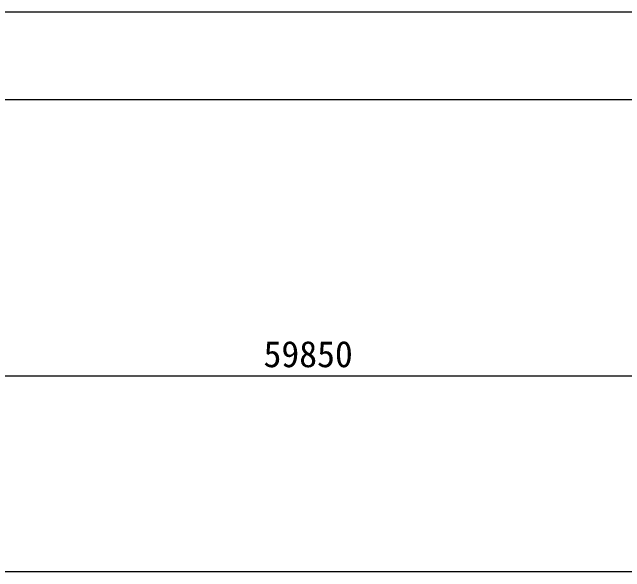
# Model space of a CAD drawing. Header units: millimetres. Extents: x -50460 to 50460, y -35640 to 35640.
# Drawn here: x -13265 to -4865, y 27964 to 35640 of the extents above; entities that cross this region are included whole.
import ezdxf
from ezdxf.enums import TextEntityAlignment as Align

# ---------------------------------------------------------------- set-up
doc = ezdxf.new("R2010")
doc.units = ezdxf.units.MM
doc.layers.get('0').update_dxf_attribs({"lineweight": 35})
for name, color, linetype, lineweight in [('尺寸线层', 4, 'Continuous', 18), ('粗实线层', 7, 'Continuous', 15), ('细实线层', 3, 'Continuous', 18), ('细线', 7, 'Continuous', 18)]:
    doc.layers.add(name, color=color, linetype=linetype, lineweight=lineweight)
doc.styles.get("Standard").update_dxf_attribs({"font": ''})
doc.styles.add('标准', font='', dxfattribs={"width": 0.667})
doc.styles.get('Standard').set_extended_font_data('宋体')
doc.styles.get('标准').set_extended_font_data('宋体')
doc.dimstyles.new('AM_DEMATIC$0', dxfattribs={"dimscale": 120, "dimtxt": 3, "dimasz": 1.5, "dimexe": 1, "dimexo": 0, "dimgap": 1, "dimtad": 1, "dimdsep": 46, "dimtxsty": 'Standard', "dimblk": '_CAXARROW', "dimcen": 0, "dimdle": 3, "dimclrd": 256, "dimclre": 256, "dimclrt": 2, "dimadec": 0, "dimazin": 2, "dimtfac": 0.707107, "dimtdec": 3, "dimtmove": 0, "dimatfit": 3, "dimfxl": 1, "dimfrac": 2, "dimtolj": 1, "dimlwd": 18, "dimarcsym": 0})

# ---------------------------------------------------------------- blocks, each defined once
blk = doc.blocks.new('*X243')
at = {"layer": '粗实线层'}
blk.add_line((410.5, 287), (-395.5, 287), dxfattribs=at)
at = {"layer": '细实线层'}
blk.add_line((420.5, 297), (-420.5, 297), dxfattribs=at)
at = {"layer": '尺寸线层', "linetype": 'Continuous', "style": '标准', "width": 0.667}
blk.add_attdef('图纸编号', text='', height=5.191, rotation=180, dxfattribs=at).set_placement((-370.5, 282), align=Align.MIDDLE_CENTER)
blk = doc.blocks.new('*X1048')
at = {"layer": '尺寸线层', "linetype": 'Continuous', "lineweight": 18, "transparency": 16777216}
for points in [[(-39144.7, 30647.6), (-38964.7, 30625.1), (-38964.7, 30670.1)], [(20705.3, 30647.6), (20525.3, 30625.1), (20525.3, 30670.1)]]:
    blk.add_hatch(color=256, dxfattribs=at).paths.add_polyline_path(points, flags=0)
at = {"layer": '尺寸线层', "transparency": 16777216}
for p, q in [((-39144.7, 27964.4), (-39144.7, 30767.6)), ((20705.3, 27964.4), (20705.3, 30767.6))]:
    blk.add_line(p, q, dxfattribs=at)
at = {"layer": '尺寸线层', "linetype": 'Continuous', "lineweight": 18, "transparency": 16777216}
blk.add_line((20705.3, 30647.6), (-39144.7, 30647.6), dxfattribs=at)
at = {"layer": '尺寸线层', "color": 2, "transparency": 16777216, "insert": (-9206.7, 30947.6), "char_height": 360, "width": 2448, "attachment_point": 5, "line_spacing_factor": 1.37}
blk.add_mtext('59850', dxfattribs=at)
blk = doc.blocks.new('_CAXARROW')
blk.add_hatch(color=0).paths.add_polyline_path([(0, 0), (-1, 0.125), (-1, -0.125)], flags=0)

msp = doc.modelspace()

# ---------------------------------------------------------------- linework, layer by layer
at = {"layer": '细线'}
msp.add_line((20705.258, 27964.445), (-39144.742, 27964.445), dxfattribs=at)

# ---------------------------------------------------------------- block references
at = {"layer": '粗实线层', "xscale": 120, "yscale": 120, "zscale": 120}
msp.add_blockref('*X243', (0, 0), dxfattribs=at)

# ---------------------------------------------------------------- dimensions: what is measured, and where the dimension line sits
at = {"layer": '尺寸线层'}
dim = msp.add_linear_dim(base=(-39144.742, 30647.559), p1=(20705.258, 27964.445), p2=(-39144.742, 27964.445), dimstyle='AM_DEMATIC$0', override={"dimsah": 1, "dimtfill": 1, "dimtzin": 8}, dxfattribs=at)
dim.commit()
dim.dimension.update_dxf_attribs({"geometry": '*X1048', "text_midpoint": (-9219.742, 30647.559)})

doc.saveas('drawing.dxf')
